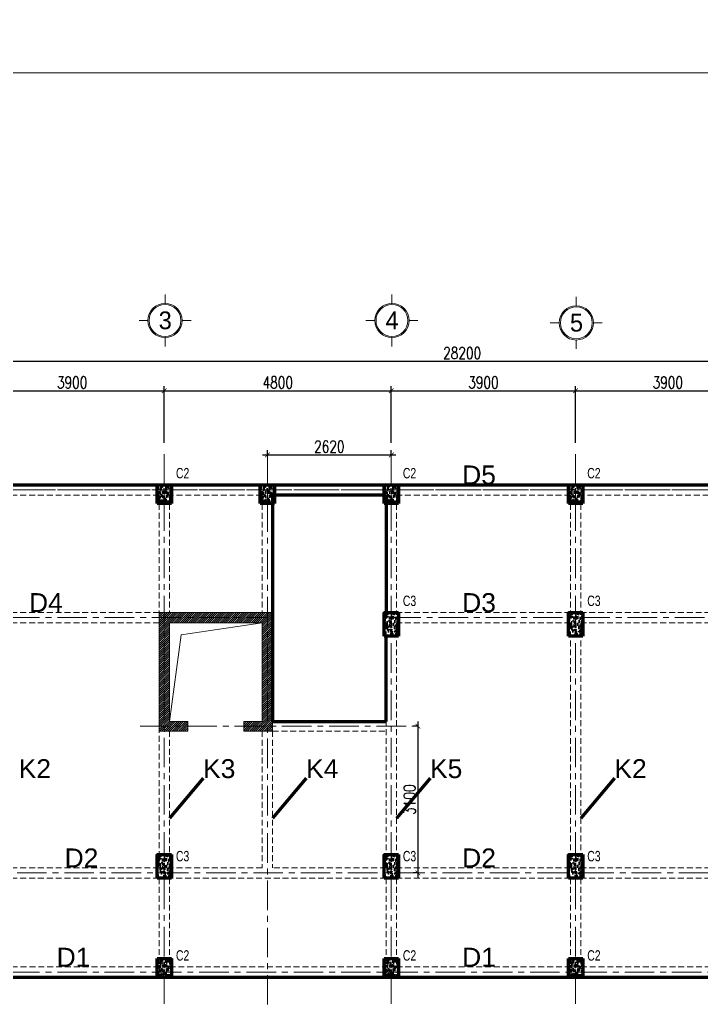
# Model space of a CAD drawing. Header units: millimetres. Extents: x 0 to 8478784, y 0 to 684185.
# Drawn here: x 3894526 to 3908939, y 613471 to 634418 of the extents above; entities that cross this region are included whole.
import ezdxf
from ezdxf.enums import TextEntityAlignment as Align

# ---------------------------------------------------------------- set-up
doc = ezdxf.new("R2010")
doc.units = ezdxf.units.MM
doc.header["$LTSCALE"] = 5000
doc.header["$MEASUREMENT"] = 0
doc.header["$PDMODE"] = 1
doc.header["$PDSIZE"] = -2
doc.linetypes.add('CENTER', pattern=[2, 1.25, -0.25, 0.25, -0.25])
doc.linetypes.add('HIDDEN', pattern=[0.375, 0.25, -0.125])
for name, color, linetype, lineweight in [('00-XM.Dim', 8, 'Continuous', 15), ('00-XMT.Axes', 22, 'CENTER', 15), ('00-XMT.Text', 4, 'Continuous', 20), ('01-XMT.Columns', 2, 'Continuous', 25), ('01-XMT.Columns-Text', 7, 'Continuous', 20), ('02-XMT.Beams', 94, 'Continuous', 25), ('02-XMT.Beams-Text', 7, 'Continuous', 20), ('net thay', 7, 'Continuous', 15)]:
    doc.layers.add(name, color=color, linetype=linetype, lineweight=lineweight)
doc.styles.add('S1', font='VHARIAL.TTF', dxfattribs={"height": 200})
doc.styles.add('VnAvantH', font='VHAVAN.TTF')
doc.styles.add('vnsimli 0.7', font='vnsimli.shx', dxfattribs={"width": 0.75})
doc.dimstyles.new('XMT 1-1-100', dxfattribs={"dimscale": 100, "dimtxt": 2.5, "dimasz": 1, "dimexe": 1, "dimexo": 0, "dimgap": 0.5, "dimtad": 1, "dimdec": 0, "dimzin": 0, "dimdsep": 46, "dimtxsty": 'vnsimli 0.7', "dimblk": 'ARCHTICK', "dimcen": 1.5, "dimdle": 1, "dimclrd": 8, "dimclre": 8, "dimclrt": 116, "dimadec": 0, "dimazin": 0, "dimtfac": 1, "dimtdec": 0, "dimtofl": 0, "dimtmove": 0, "dimatfit": 3, "dimfxl": 0.18, "dimtolj": 1, "dimtzin": 0, "dimarcsym": 0})

# ---------------------------------------------------------------- blocks, each defined once
blk = doc.blocks.new('_ArchTick')
at = {"color": 0, "linetype": 'ByBlock', "const_width": 0.15}
blk.add_lwpolyline([(-0.5, -0.5), (0.5, 0.5)], dxfattribs=at)
blk = doc.blocks.new('*D159')
at = {"layer": '00-XM.Dim', "color": 8, "linetype": 'Continuous', "lineweight": -2, "transparency": 16777216}
for p, q in [((3893583, 626573), (3897683, 626573)), ((3893683, 625472), (3893683, 626673)), ((3897583, 625472), (3897583, 626673))]:
    blk.add_line(p, q, dxfattribs=at)
at = {"layer": 'Defpoints', "color": 0, "linetype": 'Continuous', "lineweight": 100, "transparency": 16777216}
for p in [(3897583, 626573), (3893683, 625472), (3897583, 625472)]:
    blk.add_point(p, dxfattribs=at)
at = {"layer": '00-XM.Dim', "color": 8, "linetype": 'Continuous', "lineweight": -2, "transparency": 16777216, "xscale": 100, "yscale": 100, "zscale": 100, "rotation": 180}
blk.add_blockref('_ArchTick', (3893683, 626573), dxfattribs=at)
at = {"layer": '00-XM.Dim', "color": 8, "linetype": 'Continuous', "lineweight": -2, "transparency": 16777216, "xscale": 100, "yscale": 100, "zscale": 100}
blk.add_blockref('_ArchTick', (3897583, 626573), dxfattribs=at)
at = {"layer": '00-XM.Dim', "color": 116, "linetype": 'Continuous', "lineweight": 15, "transparency": 16777216, "insert": (3895633, 626748), "char_height": 250, "attachment_point": 5, "style": 'vnsimli 0.7'}
blk.add_mtext('\\A1;3900', dxfattribs=at)
blk = doc.blocks.new('*D160')
at = {"layer": '00-XM.Dim', "color": 8, "linetype": 'Continuous', "lineweight": -2, "transparency": 16777216}
for p, q in [((3897483, 626573), (3902483, 626573)), ((3897583, 625472), (3897583, 626673)), ((3902383, 625472), (3902383, 626673))]:
    blk.add_line(p, q, dxfattribs=at)
at = {"layer": 'Defpoints', "color": 0, "linetype": 'Continuous', "lineweight": 100, "transparency": 16777216}
for p in [(3902383, 626573), (3897583, 625472), (3902383, 625472)]:
    blk.add_point(p, dxfattribs=at)
at = {"layer": '00-XM.Dim', "color": 8, "linetype": 'Continuous', "lineweight": -2, "transparency": 16777216, "xscale": 100, "yscale": 100, "zscale": 100, "rotation": 180}
blk.add_blockref('_ArchTick', (3897583, 626573), dxfattribs=at)
at = {"layer": '00-XM.Dim', "color": 8, "linetype": 'Continuous', "lineweight": -2, "transparency": 16777216, "xscale": 100, "yscale": 100, "zscale": 100}
blk.add_blockref('_ArchTick', (3902383, 626573), dxfattribs=at)
at = {"layer": '00-XM.Dim', "color": 116, "linetype": 'Continuous', "lineweight": 15, "transparency": 16777216, "insert": (3899983, 626748), "char_height": 250, "attachment_point": 5, "style": 'vnsimli 0.7'}
blk.add_mtext('\\A1;4800', dxfattribs=at)
blk = doc.blocks.new('*D161')
at = {"layer": '00-XM.Dim', "color": 8, "linetype": 'Continuous', "lineweight": -2, "transparency": 16777216}
for p, q in [((3902283, 626573), (3906383, 626573)), ((3902383, 625472), (3902383, 626673)), ((3906283, 625472), (3906283, 626673))]:
    blk.add_line(p, q, dxfattribs=at)
at = {"layer": 'Defpoints', "color": 0, "linetype": 'Continuous', "lineweight": 100, "transparency": 16777216}
for p in [(3906283, 626573), (3902383, 625472), (3906283, 625472)]:
    blk.add_point(p, dxfattribs=at)
at = {"layer": '00-XM.Dim', "color": 8, "linetype": 'Continuous', "lineweight": -2, "transparency": 16777216, "xscale": 100, "yscale": 100, "zscale": 100, "rotation": 180}
blk.add_blockref('_ArchTick', (3902383, 626573), dxfattribs=at)
at = {"layer": '00-XM.Dim', "color": 8, "linetype": 'Continuous', "lineweight": -2, "transparency": 16777216, "xscale": 100, "yscale": 100, "zscale": 100}
blk.add_blockref('_ArchTick', (3906283, 626573), dxfattribs=at)
at = {"layer": '00-XM.Dim', "color": 116, "linetype": 'Continuous', "lineweight": 15, "transparency": 16777216, "insert": (3904333, 626748), "char_height": 250, "attachment_point": 5, "style": 'vnsimli 0.7'}
blk.add_mtext('\\A1;3900', dxfattribs=at)
blk = doc.blocks.new('*D162')
at = {"layer": '00-XM.Dim', "color": 8, "linetype": 'Continuous', "lineweight": -2, "transparency": 16777216}
for p, q in [((3906183, 626573), (3910283, 626573)), ((3906283, 625472), (3906283, 626673)), ((3910183, 625472), (3910183, 626673))]:
    blk.add_line(p, q, dxfattribs=at)
at = {"layer": 'Defpoints', "color": 0, "linetype": 'Continuous', "lineweight": 100, "transparency": 16777216}
for p in [(3910183, 626573), (3906283, 625472), (3910183, 625472)]:
    blk.add_point(p, dxfattribs=at)
at = {"layer": '00-XM.Dim', "color": 8, "linetype": 'Continuous', "lineweight": -2, "transparency": 16777216, "xscale": 100, "yscale": 100, "zscale": 100, "rotation": 180}
blk.add_blockref('_ArchTick', (3906283, 626573), dxfattribs=at)
at = {"layer": '00-XM.Dim', "color": 8, "linetype": 'Continuous', "lineweight": -2, "transparency": 16777216, "xscale": 100, "yscale": 100, "zscale": 100}
blk.add_blockref('_ArchTick', (3910183, 626573), dxfattribs=at)
at = {"layer": '00-XM.Dim', "color": 116, "linetype": 'Continuous', "lineweight": 15, "transparency": 16777216, "insert": (3908233, 626748), "char_height": 250, "attachment_point": 5, "style": 'vnsimli 0.7'}
blk.add_mtext('\\A1;3900', dxfattribs=at)
blk = doc.blocks.new('00-XMT-Axis symbol')
at = {"layer": '00-XMT.Axes', "linetype": 'Continuous'}
for p, q in [((0, 2.9), (0, 4.4)), ((-2.9, 0), (-4.4, 0)), ((2.9, 0), (4.4, 0)), ((0, -2.9), (0, -4.4))]:
    blk.add_line(p, q, dxfattribs=at)
blk.add_circle((0, 0), 2.9, dxfattribs=at)
at = {"layer": '00-XMT.Axes', "color": 7, "linetype": 'Continuous'}
blk.add_circle((0, 0), 2.7, dxfattribs=at)
at = {"layer": '00-XMT.Text', "color": 7, "style": 'VnAvantH'}
blk.add_attdef('00', text='', height=3, dxfattribs=at).set_placement((0.03, -1.47), align=Align.CENTER)
blk = doc.blocks.new('*D176')
at = {"layer": '02-XMT.Beams', "color": 8, "lineweight": -2, "transparency": 16777216}
for p, q in [((3889683, 627195), (3918083, 627195)), ((3889783, 624585), (3889783, 627295)), ((3917983, 624585), (3917983, 627295))]:
    blk.add_line(p, q, dxfattribs=at)
at = {"layer": 'Defpoints', "color": 0, "lineweight": 100, "transparency": 16777216}
for p in [(3917983, 627195), (3889783, 624585), (3917983, 624585)]:
    blk.add_point(p, dxfattribs=at)
at = {"layer": '02-XMT.Beams', "color": 8, "lineweight": -2, "transparency": 16777216, "xscale": 100, "yscale": 100, "zscale": 100, "rotation": 180}
blk.add_blockref('_ArchTick', (3889783, 627195), dxfattribs=at)
at = {"layer": '02-XMT.Beams', "color": 8, "lineweight": -2, "transparency": 16777216, "xscale": 100, "yscale": 100, "zscale": 100}
blk.add_blockref('_ArchTick', (3917983, 627195), dxfattribs=at)
at = {"layer": '02-XMT.Beams', "color": 116, "lineweight": 100, "transparency": 16777216, "insert": (3903883, 627370), "char_height": 250, "attachment_point": 5, "style": 'vnsimli 0.7'}
blk.add_mtext('\\A1;28200', dxfattribs=at)
blk = doc.blocks.new('*D177')
at = {"layer": '02-XMT.Beams', "color": 8, "lineweight": -2, "transparency": 16777216}
for p, q in [((3889783, 614165), (3889783, 611490)), ((3917983, 614165), (3917983, 611490)), ((3889683, 611590), (3918083, 611590))]:
    blk.add_line(p, q, dxfattribs=at)
at = {"layer": 'Defpoints', "color": 0, "lineweight": 100, "transparency": 16777216}
for p in [(3889783, 614165), (3917983, 614165), (3917983, 611590)]:
    blk.add_point(p, dxfattribs=at)
at = {"layer": '02-XMT.Beams', "color": 8, "lineweight": -2, "transparency": 16777216, "xscale": 100, "yscale": 100, "zscale": 100, "rotation": 180}
blk.add_blockref('_ArchTick', (3889783, 611590), dxfattribs=at)
at = {"layer": '02-XMT.Beams', "color": 8, "lineweight": -2, "transparency": 16777216, "xscale": 100, "yscale": 100, "zscale": 100}
blk.add_blockref('_ArchTick', (3917983, 611590), dxfattribs=at)
at = {"layer": '02-XMT.Beams', "color": 116, "lineweight": 100, "transparency": 16777216, "insert": (3903883, 611764), "char_height": 250, "attachment_point": 5, "style": 'vnsimli 0.7'}
blk.add_mtext('\\A1;28200', dxfattribs=at)
blk = doc.blocks.new('*D183')
at = {"layer": '02-XMT.Beams', "color": 8, "lineweight": -2, "transparency": 16777216}
for p, q in [((3899763, 625215), (3899763, 625315)), ((3902383, 625215), (3902383, 625315)), ((3899663, 625215), (3902483, 625215))]:
    blk.add_line(p, q, dxfattribs=at)
at = {"layer": 'Defpoints', "color": 0, "lineweight": 100, "transparency": 16777216}
for p in [(3899763, 625215), (3902383, 625215), (3902383, 625215)]:
    blk.add_point(p, dxfattribs=at)
at = {"layer": '02-XMT.Beams', "color": 8, "lineweight": -2, "transparency": 16777216, "xscale": 100, "yscale": 100, "zscale": 100, "rotation": 180}
blk.add_blockref('_ArchTick', (3899763, 625215), dxfattribs=at)
at = {"layer": '02-XMT.Beams', "color": 8, "lineweight": -2, "transparency": 16777216, "xscale": 100, "yscale": 100, "zscale": 100}
blk.add_blockref('_ArchTick', (3902383, 625215), dxfattribs=at)
at = {"layer": '02-XMT.Beams', "color": 116, "lineweight": 100, "transparency": 16777216, "insert": (3901073, 625390), "char_height": 250, "attachment_point": 5, "style": 'vnsimli 0.7'}
blk.add_mtext('\\A1;2620', dxfattribs=at)
blk = doc.blocks.new('*D184')
at = {"layer": '02-XMT.Beams', "color": 8, "lineweight": -2, "transparency": 16777216}
for p, q in [((3902946, 619475), (3902846, 619475)), ((3902946, 619575), (3902946, 616275)), ((3902946, 616375), (3902846, 616375))]:
    blk.add_line(p, q, dxfattribs=at)
at = {"layer": 'Defpoints', "color": 0, "lineweight": 100, "transparency": 16777216}
for p in [(3902946, 619475), (3902946, 616375), (3902946, 616375)]:
    blk.add_point(p, dxfattribs=at)
at = {"layer": '02-XMT.Beams', "color": 8, "lineweight": -2, "transparency": 16777216, "xscale": 100, "yscale": 100, "zscale": 100}
for p, rotation in [((3902946, 619475), 90), ((3902946, 616375), 270)]:
    blk.add_blockref('_ArchTick', p, dxfattribs=dict(at, rotation=rotation))
at = {"layer": '02-XMT.Beams', "color": 116, "lineweight": 100, "transparency": 16777216, "insert": (3902771, 617925), "char_height": 250, "attachment_point": 5, "rotation": 90, "style": 'vnsimli 0.7'}
blk.add_mtext('\\A1;3100', dxfattribs=at)

msp = doc.modelspace()

# ---------------------------------------------------------------- hatches: boundary and pattern name
at = {"layer": '01-XMT.Columns', "lineweight": 100}
h = msp.add_hatch(dxfattribs=at)
h.set_pattern_fill('AR-CONC', color=256, scale=25, style=0)
h.set_pattern_definition([(50, (9675.91, -1018.94), (179.3150457, -15.688034), [18.75, -206.25]), (355, (9675.91, -1018.94), (-34.687833, 188.048033), [15, -165]), (100.4514, (9690.86, -1020.24), (144.6273454, 172.3598855), [15.9350475, -175.285528]), (46.1842, (9675.91, -968.94), (266.810262, -41.379754), [28.125, -309.375]), (96.6356, (9698.15, -972.39), (233.665676, 243.529468), [23.902572, -262.92825]), (351.1842, (9675.91, -968.94), (233.665486, 243.52965), [22.5, -247.5]), (21, (9700.91, -981.44), (149.226763, -100.6547227), [18.75, -206.25]), (326, (9700.91, -981.44), (60.828833, 181.287511), [15, -165]), (71.4514, (9713.35, -989.83), (210.055657, 80.632624), [15.9350475, -175.285528]), (37.5, (9675.915, -1018.94), (3.0399638, 83.2234635), [0, -163, 0, -167.5, 0, -165.625]), (7.5, (9675.915, -1018.94), (65.7673844, 98.602928), [0, -95.5, 0, -159.25, 0, -63.125]), (327.5, (9620.165, -1018.94), (133.455609, -5.6387179), [0, -62.5, 0, -195, 0, -258.75]), (317.5, (9595.16, -1018.94), (145.7965423, 25.0262456), [0, -81.25, 0, -129.5, 0, -183.75])])
h.paths.add_polyline_path([(3897732.9, 624585.1), (3897432.9, 624585.1), (3897432.9, 624185.1), (3897732.9, 624185.1)])
h = msp.add_hatch(dxfattribs=at)
h.set_pattern_fill('AR-CONC', color=256, scale=25, style=0)
h.set_pattern_definition([(50, (11855.91, -1018.94), (179.3150457, -15.688034), [18.75, -206.25]), (355, (11855.91, -1018.94), (-34.687833, 188.048033), [15, -165]), (100.4514, (11870.86, -1020.24), (144.6273454, 172.3598855), [15.9350475, -175.285528]), (46.1842, (11855.91, -968.94), (266.810262, -41.379754), [28.125, -309.375]), (96.6356, (11878.15, -972.39), (233.665676, 243.529468), [23.902572, -262.92825]), (351.1842, (11855.91, -968.94), (233.665486, 243.52965), [22.5, -247.5]), (21, (11880.91, -981.44), (149.226763, -100.6547227), [18.75, -206.25]), (326, (11880.91, -981.44), (60.828833, 181.287511), [15, -165]), (71.4514, (11893.35, -989.83), (210.055657, 80.632624), [15.9350475, -175.285528]), (37.5, (11855.915, -1018.94), (3.0399638, 83.2234635), [0, -163, 0, -167.5, 0, -165.625]), (7.5, (11855.915, -1018.94), (65.7673844, 98.602928), [0, -95.5, 0, -159.25, 0, -63.125]), (327.5, (11800.165, -1018.94), (133.455609, -5.6387179), [0, -62.5, 0, -195, 0, -258.75]), (317.5, (11775.16, -1018.94), (145.7965423, 25.0262456), [0, -81.25, 0, -129.5, 0, -183.75])])
h.paths.add_polyline_path([(3899912.9, 624585.1), (3899612.9, 624585.1), (3899612.9, 624185.1), (3899912.9, 624185.1)])
h = msp.add_hatch(dxfattribs=at)
h.set_pattern_fill('AR-CONC', color=256, scale=25, style=0)
h.set_pattern_definition([(50, (14475.91, -1018.94), (179.3150457, -15.688034), [18.75, -206.25]), (355, (14475.91, -1018.94), (-34.687833, 188.048033), [15, -165]), (100.4514, (14490.86, -1020.24), (144.6273454, 172.3598855), [15.9350475, -175.285528]), (46.1842, (14475.91, -968.94), (266.810262, -41.379754), [28.125, -309.375]), (96.6356, (14498.15, -972.39), (233.665676, 243.529468), [23.902572, -262.92825]), (351.1842, (14475.91, -968.94), (233.665486, 243.52965), [22.5, -247.5]), (21, (14500.91, -981.44), (149.226763, -100.6547227), [18.75, -206.25]), (326, (14500.91, -981.44), (60.828833, 181.287511), [15, -165]), (71.4514, (14513.35, -989.83), (210.055657, 80.632624), [15.9350475, -175.285528]), (37.5, (14475.915, -1018.94), (3.0399638, 83.2234635), [0, -163, 0, -167.5, 0, -165.625]), (7.5, (14475.915, -1018.94), (65.7673844, 98.602928), [0, -95.5, 0, -159.25, 0, -63.125]), (327.5, (14420.165, -1018.94), (133.455609, -5.6387179), [0, -62.5, 0, -195, 0, -258.75]), (317.5, (14395.16, -1018.94), (145.7965423, 25.0262456), [0, -81.25, 0, -129.5, 0, -183.75])])
h.paths.add_polyline_path([(3902532.9, 624585.1), (3902232.9, 624585.1), (3902232.9, 624185.1), (3902532.9, 624185.1)])
h = msp.add_hatch(dxfattribs=at)
h.set_pattern_fill('AR-CONC', color=256, scale=25, style=0)
h.set_pattern_definition([(50, (18375.91, -1018.94), (179.3150457, -15.688034), [18.75, -206.25]), (355, (18375.91, -1018.94), (-34.687833, 188.048033), [15, -165]), (100.4514, (18390.86, -1020.24), (144.6273454, 172.3598855), [15.9350475, -175.285528]), (46.1842, (18375.91, -968.94), (266.810262, -41.379754), [28.125, -309.375]), (96.6356, (18398.15, -972.39), (233.665676, 243.529468), [23.902572, -262.92825]), (351.1842, (18375.91, -968.94), (233.665486, 243.52965), [22.5, -247.5]), (21, (18400.91, -981.44), (149.226763, -100.6547227), [18.75, -206.25]), (326, (18400.91, -981.44), (60.828833, 181.287511), [15, -165]), (71.4514, (18413.35, -989.83), (210.055657, 80.632624), [15.9350475, -175.285528]), (37.5, (18375.915, -1018.94), (3.0399638, 83.2234635), [0, -163, 0, -167.5, 0, -165.625]), (7.5, (18375.915, -1018.94), (65.7673844, 98.602928), [0, -95.5, 0, -159.25, 0, -63.125]), (327.5, (18320.165, -1018.94), (133.455609, -5.6387179), [0, -62.5, 0, -195, 0, -258.75]), (317.5, (18295.16, -1018.94), (145.7965423, 25.0262456), [0, -81.25, 0, -129.5, 0, -183.75])])
h.paths.add_polyline_path([(3906432.9, 624585.1), (3906132.9, 624585.1), (3906132.9, 624185.1), (3906432.9, 624185.1)])
h = msp.add_hatch(dxfattribs=at)
h.set_pattern_fill('AR-CONC', color=256, scale=25, style=0)
h.set_pattern_definition([(50, (14175.91, -3718.94), (179.3150457, -15.688034), [18.75, -206.25]), (355, (14175.91, -3718.94), (-34.687833, 188.048033), [15, -165]), (100.4514, (14190.86, -3720.24), (144.6273454, 172.3598855), [15.9350475, -175.285528]), (46.1842, (14175.91, -3668.94), (266.810262, -41.379754), [28.125, -309.375]), (96.6356, (14198.15, -3672.39), (233.665676, 243.529468), [23.902572, -262.92825]), (351.1842, (14175.91, -3668.94), (233.665486, 243.52965), [22.5, -247.5]), (21, (14200.91, -3681.44), (149.226763, -100.6547227), [18.75, -206.25]), (326, (14200.91, -3681.44), (60.828833, 181.287511), [15, -165]), (71.4514, (14213.35, -3689.83), (210.055657, 80.632624), [15.9350475, -175.285528]), (37.5, (14175.915, -3718.94), (3.0399638, 83.2234635), [0, -163, 0, -167.5, 0, -165.625]), (7.5, (14175.915, -3718.94), (65.7673844, 98.602928), [0, -95.5, 0, -159.25, 0, -63.125]), (327.5, (14120.165, -3718.94), (133.455609, -5.6387179), [0, -62.5, 0, -195, 0, -258.75]), (317.5, (14095.16, -3718.94), (145.7965423, 25.0262456), [0, -81.25, 0, -129.5, 0, -183.75])])
h.paths.add_polyline_path([(3902232.9, 621385.1), (3902532.9, 621385.1), (3902532.9, 621885.1), (3902232.9, 621885.1)])
h = msp.add_hatch(dxfattribs=at)
h.set_pattern_fill('AR-CONC', color=256, scale=25, style=0)
h.set_pattern_definition([(50, (18075.91, -3718.94), (179.3150457, -15.688034), [18.75, -206.25]), (355, (18075.91, -3718.94), (-34.687833, 188.048033), [15, -165]), (100.4514, (18090.86, -3720.24), (144.6273454, 172.3598855), [15.9350475, -175.285528]), (46.1842, (18075.91, -3668.94), (266.810262, -41.379754), [28.125, -309.375]), (96.6356, (18098.15, -3672.39), (233.665676, 243.529468), [23.902572, -262.92825]), (351.1842, (18075.91, -3668.94), (233.665486, 243.52965), [22.5, -247.5]), (21, (18100.91, -3681.44), (149.226763, -100.6547227), [18.75, -206.25]), (326, (18100.91, -3681.44), (60.828833, 181.287511), [15, -165]), (71.4514, (18113.35, -3689.83), (210.055657, 80.632624), [15.9350475, -175.285528]), (37.5, (18075.915, -3718.94), (3.0399638, 83.2234635), [0, -163, 0, -167.5, 0, -165.625]), (7.5, (18075.915, -3718.94), (65.7673844, 98.602928), [0, -95.5, 0, -159.25, 0, -63.125]), (327.5, (18020.165, -3718.94), (133.455609, -5.6387179), [0, -62.5, 0, -195, 0, -258.75]), (317.5, (17995.16, -3718.94), (145.7965423, 25.0262456), [0, -81.25, 0, -129.5, 0, -183.75])])
h.paths.add_polyline_path([(3906132.9, 621385.1), (3906432.9, 621385.1), (3906432.9, 621885.1), (3906132.9, 621885.1)])
h = msp.add_hatch(dxfattribs=at)
h.set_pattern_fill('AR-CONC', color=256, scale=25, style=0)
h.set_pattern_definition([(50, (9375.91, -8838.94), (179.3150457, -15.688034), [18.75, -206.25]), (355, (9375.91, -8838.94), (-34.687833, 188.048033), [15, -165]), (100.4514, (9390.86, -8840.24), (144.6273454, 172.3598855), [15.9350475, -175.285528]), (46.1842, (9375.91, -8788.94), (266.810262, -41.379754), [28.125, -309.375]), (96.6356, (9398.15, -8792.39), (233.665676, 243.529468), [23.902572, -262.92825]), (351.1842, (9375.91, -8788.94), (233.665486, 243.52965), [22.5, -247.5]), (21, (9400.91, -8801.44), (149.226763, -100.6547227), [18.75, -206.25]), (326, (9400.91, -8801.44), (60.828833, 181.287511), [15, -165]), (71.4514, (9413.35, -8809.83), (210.055657, 80.632624), [15.9350475, -175.285528]), (37.5, (9375.915, -8838.94), (3.0399638, 83.2234635), [0, -163, 0, -167.5, 0, -165.625]), (7.5, (9375.915, -8838.94), (65.7673844, 98.602928), [0, -95.5, 0, -159.25, 0, -63.125]), (327.5, (9320.165, -8838.94), (133.455609, -5.6387179), [0, -62.5, 0, -195, 0, -258.75]), (317.5, (9295.16, -8838.94), (145.7965423, 25.0262456), [0, -81.25, 0, -129.5, 0, -183.75])])
h.paths.add_polyline_path([(3897432.9, 616265.1), (3897732.9, 616265.1), (3897732.9, 616765.1), (3897432.9, 616765.1)])
h = msp.add_hatch(dxfattribs=at)
h.set_pattern_fill('AR-CONC', color=256, scale=25, style=0)
h.set_pattern_definition([(50, (14175.91, -8838.94), (179.3150457, -15.688034), [18.75, -206.25]), (355, (14175.91, -8838.94), (-34.687833, 188.048033), [15, -165]), (100.4514, (14190.86, -8840.24), (144.6273454, 172.3598855), [15.9350475, -175.285528]), (46.1842, (14175.91, -8788.94), (266.810262, -41.379754), [28.125, -309.375]), (96.6356, (14198.15, -8792.39), (233.665676, 243.529468), [23.902572, -262.92825]), (351.1842, (14175.91, -8788.94), (233.665486, 243.52965), [22.5, -247.5]), (21, (14200.91, -8801.44), (149.226763, -100.6547227), [18.75, -206.25]), (326, (14200.91, -8801.44), (60.828833, 181.287511), [15, -165]), (71.4514, (14213.35, -8809.83), (210.055657, 80.632624), [15.9350475, -175.285528]), (37.5, (14175.915, -8838.94), (3.0399638, 83.2234635), [0, -163, 0, -167.5, 0, -165.625]), (7.5, (14175.915, -8838.94), (65.7673844, 98.602928), [0, -95.5, 0, -159.25, 0, -63.125]), (327.5, (14120.165, -8838.94), (133.455609, -5.6387179), [0, -62.5, 0, -195, 0, -258.75]), (317.5, (14095.16, -8838.94), (145.7965423, 25.0262456), [0, -81.25, 0, -129.5, 0, -183.75])])
h.paths.add_polyline_path([(3902232.9, 616265.1), (3902532.9, 616265.1), (3902532.9, 616765.1), (3902232.9, 616765.1)])
h = msp.add_hatch(dxfattribs=at)
h.set_pattern_fill('AR-CONC', color=256, scale=25, style=0)
h.set_pattern_definition([(50, (18075.91, -8838.94), (179.3150457, -15.688034), [18.75, -206.25]), (355, (18075.91, -8838.94), (-34.687833, 188.048033), [15, -165]), (100.4514, (18090.86, -8840.24), (144.6273454, 172.3598855), [15.9350475, -175.285528]), (46.1842, (18075.91, -8788.94), (266.810262, -41.379754), [28.125, -309.375]), (96.6356, (18098.15, -8792.39), (233.665676, 243.529468), [23.902572, -262.92825]), (351.1842, (18075.91, -8788.94), (233.665486, 243.52965), [22.5, -247.5]), (21, (18100.91, -8801.44), (149.226763, -100.6547227), [18.75, -206.25]), (326, (18100.91, -8801.44), (60.828833, 181.287511), [15, -165]), (71.4514, (18113.35, -8809.83), (210.055657, 80.632624), [15.9350475, -175.285528]), (37.5, (18075.915, -8838.94), (3.0399638, 83.2234635), [0, -163, 0, -167.5, 0, -165.625]), (7.5, (18075.915, -8838.94), (65.7673844, 98.602928), [0, -95.5, 0, -159.25, 0, -63.125]), (327.5, (18020.165, -8838.94), (133.455609, -5.6387179), [0, -62.5, 0, -195, 0, -258.75]), (317.5, (17995.16, -8838.94), (145.7965423, 25.0262456), [0, -81.25, 0, -129.5, 0, -183.75])])
h.paths.add_polyline_path([(3906132.9, 616265.1), (3906432.9, 616265.1), (3906432.9, 616765.1), (3906132.9, 616765.1)])
h = msp.add_hatch(dxfattribs=at)
h.set_pattern_fill('AR-CONC', color=256, scale=25, style=0)
h.set_pattern_definition([(50, (9675.91, -11038.94), (179.3150457, -15.688034), [18.75, -206.25]), (355, (9675.91, -11038.94), (-34.687833, 188.048033), [15, -165]), (100.4514, (9690.86, -11040.24), (144.6273454, 172.3598855), [15.9350475, -175.285528]), (46.1842, (9675.91, -10988.94), (266.810262, -41.379754), [28.125, -309.375]), (96.6356, (9698.15, -10992.39), (233.665676, 243.529468), [23.902572, -262.92825]), (351.1842, (9675.91, -10988.94), (233.665486, 243.52965), [22.5, -247.5]), (21, (9700.91, -11001.44), (149.226763, -100.6547227), [18.75, -206.25]), (326, (9700.91, -11001.44), (60.828833, 181.287511), [15, -165]), (71.4514, (9713.35, -11009.83), (210.055657, 80.632624), [15.9350475, -175.285528]), (37.5, (9675.915, -11038.94), (3.0399638, 83.2234635), [0, -163, 0, -167.5, 0, -165.625]), (7.5, (9675.915, -11038.94), (65.7673844, 98.602928), [0, -95.5, 0, -159.25, 0, -63.125]), (327.5, (9620.165, -11038.94), (133.455609, -5.6387179), [0, -62.5, 0, -195, 0, -258.75]), (317.5, (9595.16, -11038.94), (145.7965423, 25.0262456), [0, -81.25, 0, -129.5, 0, -183.75])])
h.paths.add_polyline_path([(3897732.9, 614565.1), (3897432.9, 614565.1), (3897432.9, 614165.1), (3897732.9, 614165.1)])
h = msp.add_hatch(dxfattribs=at)
h.set_pattern_fill('AR-CONC', color=256, scale=25, style=0)
h.set_pattern_definition([(50, (14475.91, -11038.94), (179.3150457, -15.688034), [18.75, -206.25]), (355, (14475.91, -11038.94), (-34.687833, 188.048033), [15, -165]), (100.4514, (14490.86, -11040.24), (144.6273454, 172.3598855), [15.9350475, -175.285528]), (46.1842, (14475.91, -10988.94), (266.810262, -41.379754), [28.125, -309.375]), (96.6356, (14498.15, -10992.39), (233.665676, 243.529468), [23.902572, -262.92825]), (351.1842, (14475.91, -10988.94), (233.665486, 243.52965), [22.5, -247.5]), (21, (14500.91, -11001.44), (149.226763, -100.6547227), [18.75, -206.25]), (326, (14500.91, -11001.44), (60.828833, 181.287511), [15, -165]), (71.4514, (14513.35, -11009.83), (210.055657, 80.632624), [15.9350475, -175.285528]), (37.5, (14475.915, -11038.94), (3.0399638, 83.2234635), [0, -163, 0, -167.5, 0, -165.625]), (7.5, (14475.915, -11038.94), (65.7673844, 98.602928), [0, -95.5, 0, -159.25, 0, -63.125]), (327.5, (14420.165, -11038.94), (133.455609, -5.6387179), [0, -62.5, 0, -195, 0, -258.75]), (317.5, (14395.16, -11038.94), (145.7965423, 25.0262456), [0, -81.25, 0, -129.5, 0, -183.75])])
h.paths.add_polyline_path([(3902532.9, 614565.1), (3902232.9, 614565.1), (3902232.9, 614165.1), (3902532.9, 614165.1)])
h = msp.add_hatch(dxfattribs=at)
h.set_pattern_fill('AR-CONC', color=256, scale=25, style=0)
h.set_pattern_definition([(50, (18375.91, -11038.94), (179.3150457, -15.688034), [18.75, -206.25]), (355, (18375.91, -11038.94), (-34.687833, 188.048033), [15, -165]), (100.4514, (18390.86, -11040.24), (144.6273454, 172.3598855), [15.9350475, -175.285528]), (46.1842, (18375.91, -10988.94), (266.810262, -41.379754), [28.125, -309.375]), (96.6356, (18398.15, -10992.39), (233.665676, 243.529468), [23.902572, -262.92825]), (351.1842, (18375.91, -10988.94), (233.665486, 243.52965), [22.5, -247.5]), (21, (18400.91, -11001.44), (149.226763, -100.6547227), [18.75, -206.25]), (326, (18400.91, -11001.44), (60.828833, 181.287511), [15, -165]), (71.4514, (18413.35, -11009.83), (210.055657, 80.632624), [15.9350475, -175.285528]), (37.5, (18375.915, -11038.94), (3.0399638, 83.2234635), [0, -163, 0, -167.5, 0, -165.625]), (7.5, (18375.915, -11038.94), (65.7673844, 98.602928), [0, -95.5, 0, -159.25, 0, -63.125]), (327.5, (18320.165, -11038.94), (133.455609, -5.6387179), [0, -62.5, 0, -195, 0, -258.75]), (317.5, (18295.16, -11038.94), (145.7965423, 25.0262456), [0, -81.25, 0, -129.5, 0, -183.75])])
h.paths.add_polyline_path([(3906432.9, 614565.1), (3906132.9, 614565.1), (3906132.9, 614165.1), (3906432.9, 614165.1)])
at = {"layer": '02-XMT.Beams', "linetype": 'Continuous', "lineweight": 15}
h = msp.add_hatch(dxfattribs=at)
h.set_pattern_fill('ANSI31', color=256, scale=250, style=0)
h.set_pattern_definition([(45, (1625564.836, 355155.41), (-22.0970869, 22.0970869), [])])
h.paths.add_polyline_path([(3898082.8, 619575.4), (3897692.9, 619575.4), (3897692.9, 621664.4), (3899652.9, 621664.4), (3899652.9, 619575.4), (3899262.8, 619575.4), (3899262.8, 619475.4), (3899762.9, 619475.4), (3899762.9, 621775.1), (3897582.9, 621775.1), (3897582.9, 619475.4), (3898082.8, 619475.4)])
h.paths.add_polyline_path([(3898082.8, 619475.4), (3897582.9, 619475.4), (3897582.9, 619375.4), (3898082.8, 619375.4)])
h.paths.add_polyline_path([(3897582.9, 619475.4), (3897472.9, 619475.4), (3897472.9, 619375.4), (3897582.9, 619375.4)])
h.paths.add_polyline_path([(3897582.9, 621775.1), (3897472.9, 621775.1), (3897472.9, 619475.4), (3897582.9, 619475.4)])
h.paths.add_polyline_path([(3897582.9, 621885.1), (3897472.9, 621885.1), (3897472.9, 621775.1), (3897582.9, 621775.1)])
h.paths.add_polyline_path([(3899762.9, 621885.1), (3897582.9, 621885.1), (3897582.9, 621775.1), (3899762.9, 621775.1)])
h.paths.add_polyline_path([(3899872.9, 621885.1), (3899762.9, 621885.1), (3899762.9, 619475.4), (3899872.9, 619475.4), (3899872.9, 619575.4)])
h.paths.add_polyline_path([(3899872.9, 619475.4), (3899762.9, 619475.4), (3899762.9, 619375.4), (3899872.9, 619375.4)])
h.paths.add_polyline_path([(3899762.9, 619475.4), (3899262.8, 619475.4), (3899262.8, 619375.4), (3899762.9, 619375.4)])

# ---------------------------------------------------------------- linework, layer by layer
at = {"layer": '00-XMT.Axes', "color": 8, "linetype": 'CENTER', "lineweight": 15, "ltscale": 0.1}
for p, q in [((3897582.9, 625233.7), (3897582.9, 613490)), ((3899762.9, 625215.1), (3899762.9, 613497.6)), ((3902382.9, 625233.7), (3902382.9, 613490)), ((3906282.9, 625233.7), (3906282.9, 613490)), ((3888320.4, 624475.1), (3918107.9, 624475.1)), ((3888320.4, 624475.1), (3918092.9, 624475.1)), ((3889657.9, 624475.1), (3918092.9, 624475.1)), ((3888320.4, 621775.1), (3899762.9, 621775.1)), ((3888320.4, 621775.1), (3899762.9, 621775.1)), ((3902382.9, 621775.1), (3918107.9, 621775.1)), ((3902382.9, 621775.1), (3918092.9, 621775.1)), ((3897070.8, 619475.4), (3902946.3, 619475.4)), ((3918092.9, 616375.1), (3888320.4, 616375.1)), ((3888320.4, 614275.1), (3918092.9, 614275.1)), ((3888320.4, 614275.1), (3918092.9, 614275.1))]:
    msp.add_line(p, q, dxfattribs=at)
at = {"layer": '01-XMT.Columns', "lineweight": 100}
for p, q in [((3897432.9, 624585.1), (3897732.9, 624585.1)), ((3897432.9, 624185.1), (3897432.9, 624585.1)), ((3897732.9, 624585.1), (3897732.9, 624185.1)), ((3899612.9, 624585.1), (3899912.9, 624585.1)), ((3899612.9, 624185.1), (3899612.9, 624585.1)), ((3899912.9, 624585.1), (3899912.9, 624185.1)), ((3902232.9, 624585.1), (3902532.9, 624585.1)), ((3902232.9, 624185.1), (3902232.9, 624585.1)), ((3902532.9, 624585.1), (3902532.9, 624185.1)), ((3906132.9, 624585.1), (3906432.9, 624585.1)), ((3906132.9, 624185.1), (3906132.9, 624585.1)), ((3906432.9, 624585.1), (3906432.9, 624185.1)), ((3897732.9, 624185.1), (3897432.9, 624185.1)), ((3899912.9, 624185.1), (3899612.9, 624185.1)), ((3902532.9, 624185.1), (3902232.9, 624185.1)), ((3906432.9, 624185.1), (3906132.9, 624185.1)), ((3902232.9, 621885.1), (3902532.9, 621885.1)), ((3902232.9, 621385.1), (3902232.9, 621885.1)), ((3902532.9, 621885.1), (3902532.9, 621385.1)), ((3906132.9, 621885.1), (3906432.9, 621885.1)), ((3906132.9, 621385.1), (3906132.9, 621885.1)), ((3906432.9, 621885.1), (3906432.9, 621385.1)), ((3902532.9, 621385.1), (3902232.9, 621385.1)), ((3906432.9, 621385.1), (3906132.9, 621385.1)), ((3897432.9, 616765.1), (3897732.9, 616765.1)), ((3897432.9, 616265.1), (3897432.9, 616765.1)), ((3897732.9, 616765.1), (3897732.9, 616265.1)), ((3902232.9, 616765.1), (3902532.9, 616765.1)), ((3902232.9, 616265.1), (3902232.9, 616765.1)), ((3902532.9, 616765.1), (3902532.9, 616265.1)), ((3906132.9, 616765.1), (3906432.9, 616765.1)), ((3906132.9, 616265.1), (3906132.9, 616765.1)), ((3906432.9, 616765.1), (3906432.9, 616265.1)), ((3897732.9, 616265.1), (3897432.9, 616265.1)), ((3902532.9, 616265.1), (3902232.9, 616265.1)), ((3906432.9, 616265.1), (3906132.9, 616265.1)), ((3897432.9, 614565.1), (3897732.9, 614565.1)), ((3897432.9, 614165.1), (3897432.9, 614565.1)), ((3897732.9, 614565.1), (3897732.9, 614165.1)), ((3902232.9, 614565.1), (3902532.9, 614565.1)), ((3902232.9, 614165.1), (3902232.9, 614565.1)), ((3902532.9, 614565.1), (3902532.9, 614165.1)), ((3906132.9, 614565.1), (3906432.9, 614565.1)), ((3906132.9, 614165.1), (3906132.9, 614565.1)), ((3906432.9, 614565.1), (3906432.9, 614165.1)), ((3897732.9, 614165.1), (3897432.9, 614165.1)), ((3902532.9, 614165.1), (3902232.9, 614165.1)), ((3906432.9, 614165.1), (3906132.9, 614165.1))]:
    msp.add_line(p, q, dxfattribs=at)
at = {"layer": '02-XMT.Beams', "linetype": 'HIDDEN', "lineweight": 15, "ltscale": 0.1}
for p, q in [((3918092.9, 624585.1), (3889672.9, 624585.1)), ((3897472.9, 624365.1), (3893792.9, 624365.1)), ((3897472.9, 624365.1), (3897472.9, 621885.1)), ((3897692.9, 624365.1), (3897692.9, 621885.1)), ((3899652.9, 624365.1), (3897692.9, 624365.1)), ((3899652.9, 624365.1), (3899652.9, 621885.1)), ((3902492.9, 624365.1), (3902492.9, 621885.1)), ((3906172.9, 624365.1), (3902492.9, 624365.1)), ((3906172.9, 624365.1), (3906172.9, 621885.1)), ((3906392.9, 624365.1), (3906392.9, 621885.1)), ((3913972.9, 624365.1), (3906392.9, 624365.1)), ((3897472.9, 621885.1), (3893792.9, 621885.1)), ((3906172.9, 621885.1), (3902492.9, 621885.1)), ((3910072.9, 621885.1), (3906392.9, 621885.1)), ((3897472.9, 621665.1), (3893792.9, 621665.1)), ((3902272.9, 621665.1), (3902272.9, 616485.1)), ((3902492.9, 621665.1), (3902492.9, 616485.1)), ((3906172.9, 621665.1), (3902492.9, 621665.1)), ((3906172.9, 621665.1), (3906172.9, 616485.1)), ((3906392.9, 621665.1), (3906392.9, 616485.1)), ((3910072.9, 621665.1), (3906392.9, 621665.1)), ((3897472.9, 619650.1), (3897472.9, 616485.1)), ((3897692.9, 619650.1), (3897692.9, 619575.4)), ((3897692.9, 619375.4), (3897692.9, 616485.1)), ((3899652.9, 619375.4), (3899652.9, 616485.1)), ((3899872.9, 619375.4), (3899872.9, 616485.1)), ((3899872.9, 619375.4), (3902257.9, 619375.4)), ((3897472.9, 616485.1), (3893792.9, 616485.1)), ((3899652.9, 616485.1), (3897692.9, 616485.1)), ((3902272.9, 616485.1), (3899872.9, 616485.1)), ((3906172.9, 616485.1), (3902492.9, 616485.1)), ((3910072.9, 616485.1), (3906392.9, 616485.1)), ((3897472.9, 616265.1), (3893792.9, 616265.1)), ((3897472.9, 616265.1), (3897472.9, 614385.1)), ((3902272.9, 616265.1), (3897692.9, 616265.1)), ((3897692.9, 616265.1), (3897692.9, 614385.1)), ((3902272.9, 616265.1), (3902272.9, 614385.1)), ((3906172.9, 616265.1), (3902492.9, 616265.1)), ((3902492.9, 616265.1), (3902492.9, 614385.1)), ((3906172.9, 616265.1), (3906172.9, 614385.1)), ((3910072.9, 616265.1), (3906392.9, 616265.1)), ((3906392.9, 616265.1), (3906392.9, 614385.1)), ((3893792.9, 614385.1), (3897472.9, 614385.1)), ((3897692.9, 614385.1), (3902272.9, 614385.1)), ((3902492.9, 614385.1), (3906172.9, 614385.1)), ((3906392.9, 614385.1), (3910072.9, 614385.1)), ((3889672.9, 614165.1), (3918092.9, 614165.1))]:
    msp.add_line(p, q, dxfattribs=at)
at = {"layer": '02-XMT.Beams', "lineweight": 100}
for p, q in [((3889932.9, 624585.1), (3917832.9, 624585.1)), ((3899872.9, 624365.1), (3899872.9, 619575.4)), ((3902272.9, 624365.1), (3899872.9, 624365.1)), ((3902272.9, 624365.1), (3902272.9, 621885.1)), ((3902272.9, 619575.4), (3902272.9, 621385.1)), ((3899872.9, 619575.4), (3902272.9, 619575.4)), ((3917832.9, 614165.1), (3889932.9, 614165.1))]:
    msp.add_line(p, q, dxfattribs=at)
at = {"layer": '02-XMT.Beams', "linetype": 'Continuous', "lineweight": 15}
for p, q in [((3897472.9, 619375.4), (3897472.9, 621885.1)), ((3897472.9, 621885.1), (3899872.9, 621885.1)), ((3899872.9, 621885.1), (3899872.9, 619575.4)), ((3897472.9, 621665.1), (3897472.9, 619650.1)), ((3897692.9, 619575.4), (3897692.9, 621664.4)), ((3897692.9, 621664.4), (3899652.9, 621664.4)), ((3899652.9, 621664.4), (3897942.3, 621413.4)), ((3899652.9, 621664.4), (3899652.9, 619575.4)), ((3897942.3, 621413.4), (3897692.9, 619575.4)), ((3898082.8, 619575.4), (3897692.9, 619575.4)), ((3898082.8, 619575.4), (3898082.8, 619375.4)), ((3899652.9, 619575.4), (3899262.8, 619575.4)), ((3899262.8, 619575.4), (3899262.8, 619375.4)), ((3899872.9, 619575.4), (3899872.9, 619375.4)), ((3898082.8, 619375.4), (3897472.9, 619375.4)), ((3899872.9, 619375.4), (3899262.8, 619375.4))]:
    msp.add_line(p, q, dxfattribs=at)
at = {"layer": '02-XMT.Beams', "linetype": 'ByBlock', "lineweight": 15}
msp.add_line((3899652.9, 621885.1), (3897692.9, 621885.1), dxfattribs=at)
at = {"layer": '02-XMT.Beams', "linetype": 'Continuous', "lineweight": 15}
msp.add_lwpolyline([(3881376, 633295), (3923376, 633295), (3923376, 603595), (3881376, 603595)], close=True, dxfattribs=at)
at = {"layer": '02-XMT.Beams-Text', "lineweight": 100}
for p, q in [((3898403, 618377.9), (3897692.9, 617535.5)), ((3900583, 618377.9), (3899872.9, 617535.5)), ((3903203, 618377.9), (3902492.9, 617535.5)), ((3907103, 618377.9), (3906392.9, 617535.5))]:
    msp.add_line(p, q, dxfattribs=at)
at = {"layer": 'net thay', "linetype": 'CENTER', "lineweight": 15}
msp.add_circle((3911642, 421190.5), 262994, dxfattribs=at)

# ---------------------------------------------------------------- block references
at = {"layer": '00-XM.Dim', "linetype": 'CENTER', "lineweight": 15, "xscale": 125, "yscale": 125, "zscale": 125}
for p, values in [((3897597.9, 628058.2), {'00': '3'}), ((3902397.9, 628058.2), {'00': '4'}), ((3906297.9, 628008.2), {'00': '5'})]:
    msp.add_blockref('00-XMT-Axis symbol', p, dxfattribs=at).add_auto_attribs(values)

# ---------------------------------------------------------------- texts
at = {"layer": '01-XMT.Columns-Text', "color": 2, "ltscale": 0.015, "style": 'VnAvantH', "width": 0.75}
for s, p in [('c2', (3897828.8, 624719.5)), ('c2', (3902628.8, 624719.5)), ('c2', (3906528.8, 624719.5)), ('c3', (3902628.8, 622019.5)), ('c3', (3906528.8, 622019.5)), ('c3', (3897828.8, 616619.5)), ('c3', (3902628.8, 616619.5)), ('c3', (3906528.8, 616619.5)), ('c2', (3897828.8, 614519.5)), ('c2', (3902628.8, 614519.5)), ('c2', (3906528.8, 614519.5))]:
    msp.add_text(s, height=220, dxfattribs=at).set_placement(p)
at = {"layer": '02-XMT.Beams-Text', "lineweight": 100, "char_height": 400, "width": 1901, "attachment_point": 1, "style": 'S1'}
for s, insert in [('d5', (3903882.9, 624991.9)), ('d4', (3894720.5, 622291.9)), ('d3', (3903882.9, 622291.9)), ('k2', (3894503, 618780.1)), ('k3', (3898403, 618780.1)), ('k4', (3900583, 618780.1)), ('k5', (3903203, 618780.1)), ('k2', (3907103, 618780.1)), ('d2', (3895473.4, 616891.9)), ('d2', (3903882.9, 616891.9)), ('d1', (3895305.4, 614791.9)), ('d1', (3903882.9, 614791.9))]:
    msp.add_mtext(s, dxfattribs=dict(at, insert=insert))

# ---------------------------------------------------------------- dimensions: what is measured, and where the dimension line sits
at = {"layer": '00-XM.Dim', "linetype": 'Continuous', "lineweight": 15}
for base, p1, p2, picture, middle in [((3897582.9, 626573.2), (3893682.9, 625471.9), (3897582.9, 625471.9), '*D159', (3895632.9, 626748.2)), ((3902382.9, 626573.2), (3897582.9, 625471.9), (3902382.9, 625471.9), '*D160', (3899982.9, 626748.2)), ((3906282.9, 626573.2), (3902382.9, 625471.9), (3906282.9, 625471.9), '*D161', (3904332.9, 626748.2)), ((3910182.9, 626573.2), (3906282.9, 625471.9), (3910182.9, 625471.9), '*D162', (3908232.9, 626748.2))]:
    dim = msp.add_linear_dim(base=base, p1=p1, p2=p2, dimstyle='XMT 1-1-100', dxfattribs=at)
    dim.commit()
    dim.dimension.update_dxf_attribs({"geometry": picture, "text_midpoint": middle})
at = {"layer": '02-XMT.Beams', "lineweight": 100}
for base, p1, p2, picture, middle in [((3917982.9, 627195), (3889782.9, 624585.1), (3917982.9, 624585.1), '*D176', (3903882.9, 627370)), ((3902382.9, 625215.1), (3899762.9, 625215.1), (3902382.9, 625215.1), '*D183', (3901072.9, 625390.1)), ((3917982.9, 611589.5), (3889782.9, 614165.1), (3917982.9, 614165.1), '*D177', (3903882.9, 611764.5))]:
    dim = msp.add_linear_dim(base=base, p1=p1, p2=p2, dimstyle='XMT 1-1-100', dxfattribs=at)
    dim.commit()
    dim.dimension.update_dxf_attribs({"geometry": picture, "text_midpoint": middle})
dim = msp.add_linear_dim(base=(3902946.3, 616375.1), p1=(3902946.3, 619475.4), p2=(3902946.3, 616375.1), angle=90, dimstyle='XMT 1-1-100', dxfattribs=at)
dim.commit()
dim.dimension.update_dxf_attribs({"geometry": '*D184', "text_midpoint": (3902771.3, 617925.2)})

doc.saveas('drawing.dxf')
